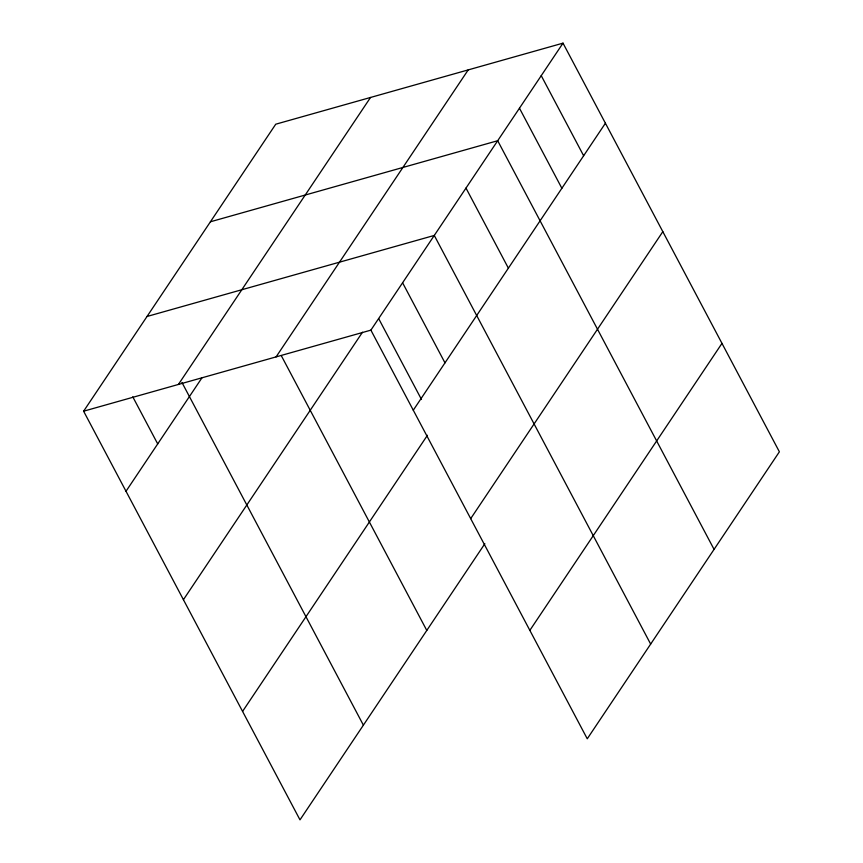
<?xml version="1.0" encoding="UTF-8"?>
<svg xmlns="http://www.w3.org/2000/svg" width="863" height="863" viewBox="0 0 863 863"><rect width="100%" height="100%" fill="white"/><g stroke="black" fill="none" stroke-linecap="round" stroke-linejoin="round"><path stroke-width="1.29" d="M484.855 543.701L299.99 819.85L83.614 411.198L275.739 124.207L563.01 43.15L779.386 451.802L587.261 738.793L370.885 330.141L563.01 43.15M178.414 384.445L370.54 97.454M126.009 491.263L201.942 377.843M276.084 356.894L468.221 69.892M183.42 599.699L362.482 332.223M413.28 410.216L605.416 123.226M242.568 711.414L427.444 435.265M470.691 518.641L662.827 231.651M529.85 630.368L721.975 343.377M210.421 221.78L497.692 140.723L714.068 549.386M147.012 316.484L434.283 235.437L650.659 644.089M83.614 411.198L370.885 330.141M541.241 75.674L583.636 155.75M519.461 108.199L561.867 188.274M465.988 188.08L508.383 268.156M402.59 282.784L444.984 362.859M378.695 318.652L421.489 399.472M281.521 356.074L426.786 630.432M181.931 382.428L363.388 725.147M132.773 396.818L157.713 443.916"/></g></svg>
